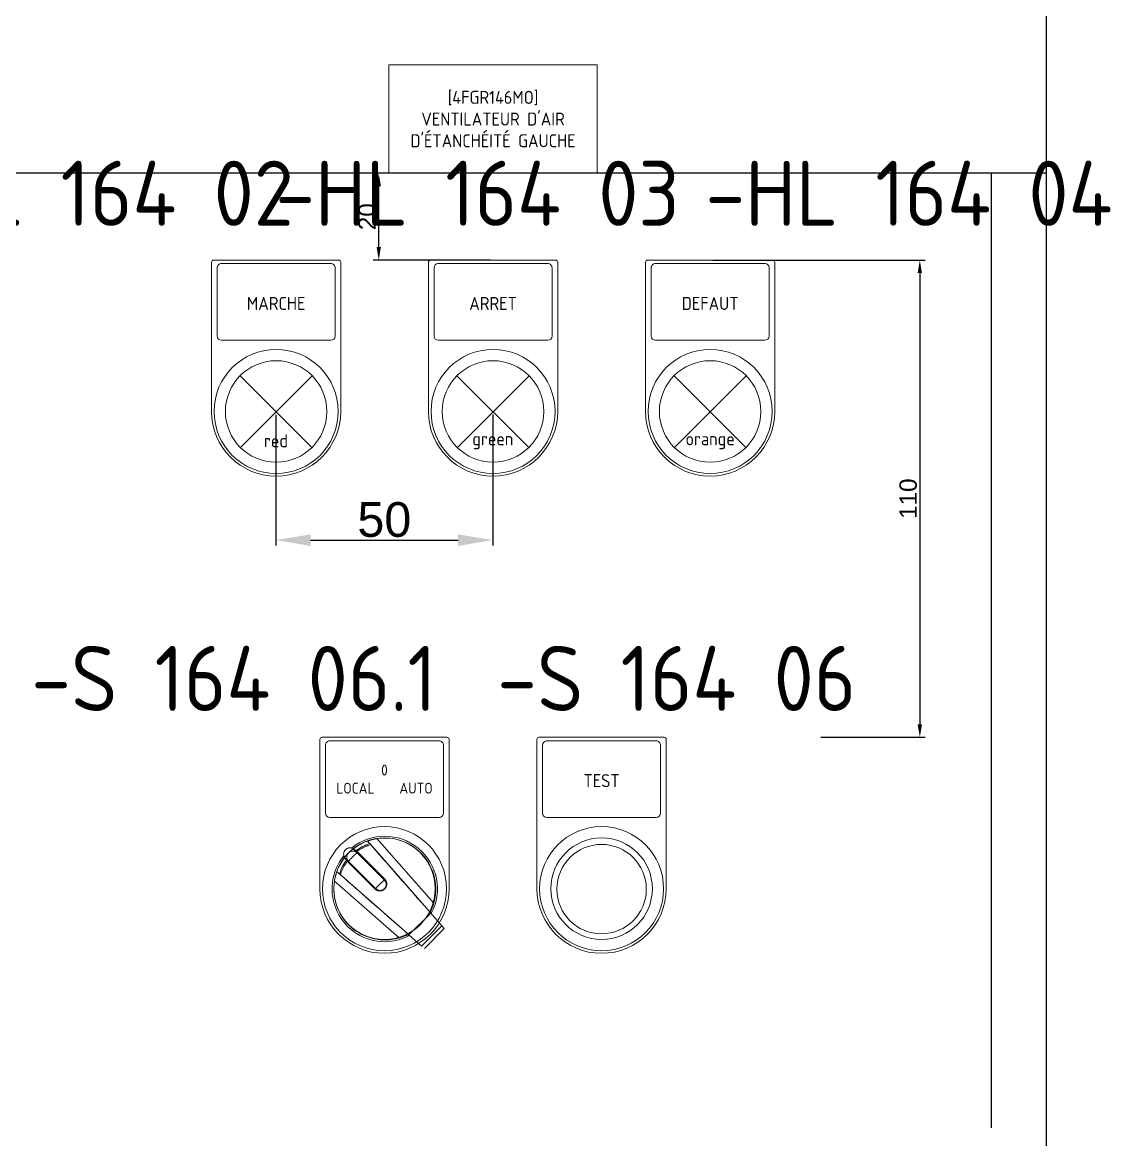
# Model space of a CAD drawing. Header units: millimetres. Extents: x 37984 to 70752, y 14140 to 37584.
# Drawn here: x 39697.2 to 39950.6, y 27436.7 to 27694.2 of the extents above; entities that cross this region are included whole.
import ezdxf
from ezdxf.enums import TextEntityAlignment as Align

# ---------------------------------------------------------------- set-up
doc = ezdxf.new("R2010")
doc.units = ezdxf.units.MM
doc.set_wipeout_variables(frame=1)
doc.layers.add('! NO PLOT !', color=7, linetype='Continuous', true_color=0xff75dd, plot=False)
doc.layers.add('000-PI-Oprema', color=30, linetype='Continuous', lineweight=5)
doc.layers.add('000-PI-ORMAR', color=2, linetype='Continuous')
doc.layers.add('000-PI_TEXT', color=7, linetype='Continuous')
doc.styles.add('PI0', font='isocpeur.ttf', dxfattribs={"width": 0.9})
doc.styles.get("Standard").update_dxf_attribs({"font": 'arial.ttf'})
doc.dimstyles.new('ISO-25', dxfattribs={"dimtxt": 4, "dimasz": 3, "dimexe": 1.25, "dimexo": 0.625, "dimtad": 1, "dimtxsty": 'Standard', "dimcen": 3, "dimadec": 0, "dimazin": 0, "dimtfac": 1, "dimtmove": 0, "dimatfit": 3, "dimfxl": 1, "dimarcsym": 0})
doc.dimstyles.new('ISO-25-lb', dxfattribs={"dimtxt": 8, "dimasz": 8, "dimexe": 1.25, "dimexo": 0.625, "dimtad": 1, "dimtxsty": 'Standard', "dimcen": 5, "dimadec": 0, "dimazin": 0, "dimtfac": 1, "dimtmove": 0, "dimatfit": 3, "dimfxl": 1, "dimarcsym": 0})

# ---------------------------------------------------------------- blocks, each defined once
blk = doc.blocks.new('podloska')
at = {"layer": '000-PI-Oprema'}
for p, q in [((43279.2, 39098.35), (43308, 39098.35)), ((43278.7, 39063.45), (43278.7, 39097.85)), ((43280, 39080.85), (43280, 39096.55)), ((43281, 39097.55), (43306.2, 39097.55)), ((43307.2, 39080.85), (43307.2, 39096.55)), ((43308.5, 39063.45), (43308.5, 39097.85)), ((43281, 39079.85), (43306.2, 39079.85))]:
    blk.add_line(p, q, dxfattribs=at)
blk.add_circle((43293.6, 39063.45), 14.3, dxfattribs=at)
at = {"layer": '000-PI-Oprema', "ltscale": 0.25}
blk.add_circle((43293.6, 39063.45), 11.7, dxfattribs=at)
at = {"layer": '000-PI-Oprema'}
for centre, radius, start, end in [((43279.2, 39097.85), 0.5, 90, 179.9998), ((43308, 39097.85), 0.5, 0.0002, 90), ((43281, 39096.55), 1, 90, 180.0001), ((43306.2, 39096.55), 1, 359.9999, 90), ((43281, 39080.85), 1, 180, 270), ((43306.2, 39080.85), 1, 270, 0), ((43293.6, 39063.45), 14.9, 180, 0)]:
    blk.add_arc(centre, radius, start, end, dxfattribs=at)
blk = doc.blocks.new('*D564')
at = {"layer": '! NO PLOT !', "color": 0, "linetype": 'Continuous', "lineweight": -2, "ltscale": 0.25, "transparency": 16777216}
for p, q in [((39755.63, 27603.73), (39755.63, 27573.6)), ((39805.63, 27603.83), (39805.63, 27573.6)), ((39763.63, 27574.85), (39797.63, 27574.85))]:
    blk.add_line(p, q, dxfattribs=at)
at = {"layer": '! NO PLOT !', "color": 0, "ltscale": 0.25, "transparency": 16777216}
for points in [[(39763.63, 27576.18), (39763.63, 27573.51), (39755.63, 27574.85)], [(39797.63, 27576.18), (39797.63, 27573.51), (39805.63, 27574.85)]]:
    blk.add_solid(points, dxfattribs=at)
at = {"layer": 'Defpoints', "color": 0, "ltscale": 0.25, "transparency": 16777216}
for p in [(39755.63, 27604.35), (39805.63, 27604.45), (39805.63, 27574.85)]:
    blk.add_point(p, dxfattribs=at)
at = {"layer": '! NO PLOT !', "color": 0, "ltscale": 0.25, "transparency": 16777216, "insert": (39780.63, 27579.55), "char_height": 8, "attachment_point": 5}
blk.add_mtext('50', dxfattribs=at)
blk = doc.blocks.new('*D563')
at = {"layer": '! NO PLOT !', "color": 0, "lineweight": -2, "ltscale": 0.25, "transparency": 16777216}
for p, q in [((39856.36, 27639.4), (39905.32, 27639.4)), ((39904.07, 27636.4), (39904.07, 27532.4)), ((39881.28, 27529.4), (39905.32, 27529.4))]:
    blk.add_line(p, q, dxfattribs=at)
at = {"layer": '! NO PLOT !', "color": 0, "ltscale": 0.25, "transparency": 16777216}
for points in [[(39903.57, 27636.4), (39904.57, 27636.4), (39904.07, 27639.4)], [(39903.57, 27532.4), (39904.57, 27532.4), (39904.07, 27529.4)]]:
    blk.add_solid(points, dxfattribs=at)
at = {"layer": 'Defpoints', "color": 0, "ltscale": 0.25, "transparency": 16777216}
for p in [(39855.73, 27639.4), (39880.66, 27529.4), (39904.07, 27529.4)]:
    blk.add_point(p, dxfattribs=at)
at = {"layer": '! NO PLOT !', "color": 0, "ltscale": 0.25, "transparency": 16777216, "insert": (39901.4, 27584.4), "char_height": 4, "attachment_point": 5, "rotation": 90}
blk.add_mtext('110', dxfattribs=at)
blk = doc.blocks.new('*D568')
at = {"layer": '! NO PLOT !', "color": 0, "lineweight": -2, "ltscale": 0.25, "transparency": 16777216}
for p, q in [((39805.06, 27659.4), (39778.09, 27659.4)), ((39779.34, 27642.4), (39779.34, 27656.4)), ((39805.06, 27639.4), (39778.09, 27639.4))]:
    blk.add_line(p, q, dxfattribs=at)
at = {"layer": '! NO PLOT !', "color": 0, "ltscale": 0.25, "transparency": 16777216}
for points in [[(39778.84, 27656.4), (39779.84, 27656.4), (39779.34, 27659.4)], [(39778.84, 27642.4), (39779.84, 27642.4), (39779.34, 27639.4)]]:
    blk.add_solid(points, dxfattribs=at)
at = {"layer": 'Defpoints', "color": 0, "ltscale": 0.25, "transparency": 16777216}
for p in [(39779.34, 27659.4), (39805.68, 27659.4), (39805.68, 27639.4)]:
    blk.add_point(p, dxfattribs=at)
at = {"layer": '! NO PLOT !', "color": 0, "ltscale": 0.25, "transparency": 16777216, "insert": (39776.67, 27649.4), "char_height": 4, "attachment_point": 5, "rotation": 90}
blk.add_mtext('20', dxfattribs=at)

msp = doc.modelspace()

# ---------------------------------------------------------------- wipeouts: each hides what was drawn before it
msp.add_wipeout([(39609.672, 28763.904), (40001.672, 28763.904), (40001.672, 26766.904), (39609.672, 26766.904)]).dxf.layer = '000-PI-ORMAR'

# ---------------------------------------------------------------- next in the draw order: linework, layer by layer
at = {"layer": '! NO PLOT !'}
msp.add_line((39933.184, 28684.154), (39933.184, 26854.154), dxfattribs=at)
at = {"layer": '! NO PLOT !', "ltscale": 0.25}
for p, q in [((39933.184, 27659.404), (39678.184, 27659.404)), ((39920.511, 27659.404), (39920.511, 27439.404))]:
    msp.add_line(p, q, dxfattribs=at)
at = {"layer": '000-PI-Oprema'}
for p, q in [((39747.361, 27612.727), (39763.907, 27596.181)), ((39764.007, 27612.727), (39747.461, 27596.181)), ((39797.361, 27612.727), (39813.907, 27596.181)), ((39814.007, 27612.727), (39797.461, 27596.181)), ((39847.411, 27612.727), (39863.957, 27596.181)), ((39864.057, 27612.727), (39847.511, 27596.181)), ((39773.549, 27503.736), (39773.545, 27503.74)), ((39773.561, 27503.724), (39773.549, 27503.736)), ((39773.582, 27503.704), (39773.561, 27503.724)), ((39773.611, 27503.674), (39773.582, 27503.704)), ((39780.657, 27496.487), (39773.609, 27503.535)), ((39773.649, 27503.636), (39773.611, 27503.674)), ((39773.894, 27503.391), (39773.649, 27503.636)), ((39774.861, 27503.451), (39775.132, 27503.619)), ((39775.132, 27503.619), (39775.407, 27503.78)), ((39775.407, 27503.78), (39775.688, 27503.932)), ((39775.688, 27503.932), (39775.973, 27504.076)), ((39775.973, 27504.076), (39776.262, 27504.211)), ((39776.262, 27504.211), (39776.556, 27504.337)), ((39776.556, 27504.337), (39776.854, 27504.455)), ((39776.735, 27505.491), (39776.738, 27505.492)), ((39776.739, 27505.487), (39776.735, 27505.491)), ((39776.738, 27505.492), (39776.746, 27505.495)), ((39776.751, 27505.473), (39776.739, 27505.487)), ((39776.746, 27505.495), (39776.76, 27505.5)), ((39776.771, 27505.45), (39776.751, 27505.473)), ((39776.76, 27505.5), (39776.781, 27505.507)), ((39776.8, 27505.416), (39776.771, 27505.45)), ((39776.781, 27505.507), (39776.807, 27505.517)), ((39776.838, 27505.373), (39776.8, 27505.416)), ((39776.807, 27505.517), (39776.839, 27505.528)), ((39776.885, 27505.319), (39776.838, 27505.373)), ((39776.839, 27505.528), (39776.877, 27505.541)), ((39776.854, 27504.455), (39777.155, 27504.563)), ((39776.877, 27505.541), (39776.92, 27505.556)), ((39776.942, 27505.255), (39776.885, 27505.319)), ((39776.92, 27505.556), (39776.969, 27505.573)), ((39777.008, 27505.18), (39776.942, 27505.255)), ((39776.969, 27505.573), (39777.023, 27505.591)), ((39777.083, 27505.094), (39777.008, 27505.18)), ((39777.023, 27505.591), (39777.081, 27505.61)), ((39777.081, 27505.61), (39777.144, 27505.63)), ((39777.168, 27504.997), (39777.083, 27505.094)), ((39777.144, 27505.63), (39777.211, 27505.651)), ((39777.155, 27504.563), (39777.46, 27504.663)), ((39777.262, 27504.89), (39777.168, 27504.997)), ((39777.211, 27505.651), (39777.28, 27505.673)), ((39777.276, 27504.872), (39777.248, 27504.904)), ((39791.001, 27489.234), (39777.262, 27504.89)), ((39777.305, 27504.839), (39777.276, 27504.872)), ((39777.28, 27505.673), (39777.353, 27505.695)), ((39777.335, 27504.806), (39777.305, 27504.839)), ((39777.365, 27504.771), (39777.335, 27504.806)), ((39777.353, 27505.695), (39777.43, 27505.718)), ((39777.396, 27504.736), (39777.365, 27504.771)), ((39777.428, 27504.7), (39777.396, 27504.736)), ((39777.46, 27504.663), (39777.428, 27504.7)), ((39777.43, 27505.718), (39777.511, 27505.741)), ((39778.19, 27503.831), (39777.46, 27504.663)), ((39777.511, 27505.741), (39777.596, 27505.765)), ((39777.596, 27505.765), (39777.685, 27505.789)), ((39777.685, 27505.789), (39777.778, 27505.814)), ((39777.778, 27505.814), (39777.873, 27505.838)), ((39777.873, 27505.838), (39777.971, 27505.862)), ((39777.971, 27505.862), (39778.072, 27505.886)), ((39778.072, 27505.886), (39778.174, 27505.909)), ((39778.174, 27505.909), (39778.278, 27505.932)), ((39778.92, 27502.999), (39778.19, 27503.831)), ((39778.278, 27505.932), (39778.383, 27505.953)), ((39778.383, 27505.953), (39778.488, 27505.974)), ((39778.488, 27505.974), (39778.594, 27505.994)), ((39778.594, 27505.994), (39778.699, 27506.013)), ((39778.699, 27506.013), (39778.804, 27506.031)), ((39778.804, 27506.031), (39778.907, 27506.048)), ((39791.999, 27491.129), (39778.907, 27506.048)), ((39771.428, 27501.615), (39771.424, 27501.619)), ((39771.44, 27501.603), (39771.428, 27501.615)), ((39771.46, 27501.582), (39771.44, 27501.603)), ((39771.49, 27501.553), (39771.46, 27501.582)), ((39771.528, 27501.515), (39771.49, 27501.553)), ((39771.575, 27501.468), (39771.528, 27501.515)), ((39771.631, 27501.411), (39771.575, 27501.468)), ((39779.137, 27494.047), (39771.629, 27501.555)), ((39771.697, 27501.345), (39771.631, 27501.411)), ((39771.773, 27501.27), (39771.697, 27501.345)), ((39771.858, 27501.185), (39771.773, 27501.27)), ((39771.952, 27501.091), (39771.858, 27501.185)), ((39771.958, 27500.944), (39771.877, 27501.024)), ((39778.912, 27494.13), (39771.952, 27501.091)), ((39771.986, 27500.915), (39771.958, 27500.944)), ((39773.979, 27503.306), (39773.894, 27503.391)), ((39774.073, 27503.212), (39773.979, 27503.306)), ((39781.034, 27496.252), (39774.073, 27503.212)), ((39774.193, 27503.234), (39774.14, 27503.287)), ((39774.22, 27503.206), (39774.193, 27503.234)), ((39774.249, 27503.178), (39774.22, 27503.206)), ((39774.337, 27503.09), (39774.249, 27503.178)), ((39774.337, 27503.09), (39774.596, 27503.274)), ((39780.711, 27496.716), (39774.337, 27503.09)), ((39774.596, 27503.274), (39774.861, 27503.451)), ((39779.65, 27502.167), (39778.92, 27502.999)), ((39780.38, 27501.336), (39779.65, 27502.167)), ((39781.109, 27500.504), (39780.38, 27501.336)), ((39769.636, 27498.325), (39769.647, 27498.357)), ((39769.647, 27498.357), (39769.656, 27498.383)), ((39769.656, 27498.383), (39769.664, 27498.403)), ((39769.664, 27498.403), (39769.669, 27498.418)), ((39769.669, 27498.418), (39769.672, 27498.426)), ((39769.672, 27498.426), (39769.673, 27498.429)), ((39769.677, 27498.425), (39769.673, 27498.429)), ((39769.691, 27498.413), (39769.677, 27498.425)), ((39769.714, 27498.393), (39769.691, 27498.413)), ((39769.747, 27498.364), (39769.714, 27498.393)), ((39769.791, 27498.326), (39769.747, 27498.364)), ((39770.709, 27498.31), (39770.827, 27498.607)), ((39770.827, 27498.607), (39770.953, 27498.901)), ((39770.953, 27498.901), (39771.088, 27499.191)), ((39771.088, 27499.191), (39771.232, 27499.476)), ((39771.232, 27499.476), (39771.384, 27499.756)), ((39771.384, 27499.756), (39771.544, 27500.032)), ((39771.544, 27500.032), (39771.713, 27500.303)), ((39771.713, 27500.303), (39771.89, 27500.568)), ((39771.89, 27500.568), (39772.074, 27500.827)), ((39772.074, 27500.827), (39771.986, 27500.915)), ((39778.448, 27494.453), (39772.074, 27500.827)), ((39781.839, 27499.673), (39781.109, 27500.504)), ((39782.568, 27498.842), (39781.839, 27499.673)), ((39783.298, 27498.01), (39782.568, 27498.842)), ((39769.116, 27496.257), (39769.133, 27496.36)), ((39784.034, 27483.165), (39769.116, 27496.257)), ((39769.133, 27496.36), (39769.151, 27496.464)), ((39769.151, 27496.464), (39769.169, 27496.57)), ((39769.169, 27496.57), (39769.189, 27496.675)), ((39769.189, 27496.675), (39769.21, 27496.781)), ((39769.21, 27496.781), (39769.232, 27496.886)), ((39769.232, 27496.886), (39769.255, 27496.99)), ((39769.255, 27496.99), (39769.278, 27497.092)), ((39769.278, 27497.092), (39769.302, 27497.192)), ((39769.302, 27497.192), (39769.326, 27497.291)), ((39769.326, 27497.291), (39769.35, 27497.386)), ((39769.35, 27497.386), (39769.375, 27497.478)), ((39769.375, 27497.478), (39769.399, 27497.567)), ((39769.399, 27497.567), (39769.423, 27497.653)), ((39769.423, 27497.653), (39769.446, 27497.734)), ((39769.446, 27497.734), (39769.469, 27497.811)), ((39769.469, 27497.811), (39769.491, 27497.883)), ((39769.491, 27497.883), (39769.512, 27497.953)), ((39769.512, 27497.953), (39769.534, 27498.02)), ((39769.534, 27498.02), (39769.554, 27498.082)), ((39769.554, 27498.082), (39769.573, 27498.141)), ((39769.573, 27498.141), (39769.591, 27498.195)), ((39769.591, 27498.195), (39769.608, 27498.244)), ((39769.608, 27498.244), (39769.623, 27498.287)), ((39769.623, 27498.287), (39769.636, 27498.325)), ((39769.844, 27498.278), (39769.791, 27498.326)), ((39769.909, 27498.222), (39769.844, 27498.278)), ((39769.984, 27498.156), (39769.909, 27498.222)), ((39770.07, 27498.081), (39769.984, 27498.156)), ((39770.166, 27497.996), (39770.07, 27498.081)), ((39770.274, 27497.902), (39770.166, 27497.996)), ((39770.292, 27497.888), (39770.26, 27497.916)), ((39785.93, 27484.163), (39770.274, 27497.902)), ((39770.324, 27497.859), (39770.292, 27497.888)), ((39770.358, 27497.829), (39770.324, 27497.859)), ((39770.393, 27497.799), (39770.358, 27497.829)), ((39770.428, 27497.768), (39770.393, 27497.799)), ((39770.464, 27497.736), (39770.428, 27497.768)), ((39770.501, 27497.704), (39770.464, 27497.736)), ((39770.501, 27497.704), (39770.601, 27498.009)), ((39771.333, 27496.974), (39770.501, 27497.704)), ((39770.601, 27498.009), (39770.709, 27498.31)), ((39772.165, 27496.244), (39771.333, 27496.974)), ((39772.997, 27495.514), (39772.165, 27496.244)), ((39781.117, 27496.027), (39780.657, 27496.487)), ((39780.76, 27496.664), (39780.711, 27496.716)), ((39780.807, 27496.61), (39780.76, 27496.664)), ((39780.852, 27496.554), (39780.807, 27496.61)), ((39780.894, 27496.496), (39780.852, 27496.554)), ((39780.934, 27496.436), (39780.894, 27496.496)), ((39780.971, 27496.374), (39780.934, 27496.436)), ((39781.005, 27496.311), (39780.971, 27496.374)), ((39781.036, 27496.246), (39781.005, 27496.311)), ((39781.064, 27496.18), (39781.036, 27496.246)), ((39781.089, 27496.113), (39781.064, 27496.18)), ((39781.112, 27496.045), (39781.089, 27496.113)), ((39781.131, 27495.976), (39781.112, 27496.045)), ((39781.147, 27495.906), (39781.131, 27495.976)), ((39781.159, 27495.835), (39781.147, 27495.906)), ((39781.169, 27495.764), (39781.159, 27495.835)), ((39784.756, 27496.348), (39783.298, 27498.01)), ((39785.485, 27495.518), (39784.756, 27496.348)), ((39773.828, 27494.784), (39772.997, 27495.514)), ((39774.66, 27494.054), (39773.828, 27494.784)), ((39775.491, 27493.325), (39774.66, 27494.054)), ((39776.322, 27492.595), (39775.491, 27493.325)), ((39778.5, 27494.404), (39778.448, 27494.453)), ((39778.554, 27494.356), (39778.5, 27494.404)), ((39778.61, 27494.312), (39778.554, 27494.356)), ((39778.668, 27494.269), (39778.61, 27494.312)), ((39778.728, 27494.23), (39778.668, 27494.269)), ((39778.79, 27494.193), (39778.728, 27494.23)), ((39778.853, 27494.159), (39778.79, 27494.193)), ((39778.917, 27494.128), (39778.853, 27494.159)), ((39778.984, 27494.1), (39778.917, 27494.128)), ((39779.051, 27494.074), (39778.984, 27494.1)), ((39779.119, 27494.052), (39779.051, 27494.074)), ((39779.188, 27494.033), (39779.119, 27494.052)), ((39779.258, 27494.017), (39779.188, 27494.033)), ((39779.329, 27494.004), (39779.258, 27494.017)), ((39779.4, 27493.995), (39779.329, 27494.004)), ((39779.472, 27493.988), (39779.4, 27493.995)), ((39779.543, 27493.985), (39779.472, 27493.988)), ((39779.615, 27493.985), (39779.543, 27493.985)), ((39779.615, 27493.985), (39779.687, 27493.988)), ((39779.687, 27493.988), (39779.758, 27493.995)), ((39779.758, 27493.995), (39779.829, 27494.004)), ((39779.829, 27494.004), (39779.9, 27494.017)), ((39779.9, 27494.017), (39779.97, 27494.033)), ((39779.97, 27494.033), (39780.039, 27494.052)), ((39780.039, 27494.052), (39780.108, 27494.074)), ((39780.108, 27494.074), (39780.175, 27494.1)), ((39780.175, 27494.1), (39780.241, 27494.128)), ((39780.241, 27494.128), (39780.306, 27494.159)), ((39780.306, 27494.159), (39780.369, 27494.193)), ((39780.369, 27494.193), (39780.43, 27494.23)), ((39780.43, 27494.23), (39780.49, 27494.269)), ((39780.49, 27494.269), (39780.548, 27494.312)), ((39780.548, 27494.312), (39780.605, 27494.356)), ((39780.605, 27494.356), (39780.659, 27494.404)), ((39780.659, 27494.404), (39780.711, 27494.453)), ((39780.711, 27494.453), (39780.76, 27494.505)), ((39780.76, 27494.505), (39780.807, 27494.559)), ((39780.807, 27494.559), (39780.852, 27494.615)), ((39780.852, 27494.615), (39780.894, 27494.673)), ((39780.894, 27494.673), (39780.934, 27494.733)), ((39780.934, 27494.733), (39780.971, 27494.795)), ((39780.971, 27494.795), (39781.005, 27494.858)), ((39781.005, 27494.858), (39781.036, 27494.923)), ((39781.036, 27494.923), (39781.064, 27494.989)), ((39781.064, 27494.989), (39781.089, 27495.056)), ((39781.089, 27495.056), (39781.112, 27495.125)), ((39781.112, 27495.125), (39781.131, 27495.194)), ((39781.131, 27495.194), (39781.147, 27495.264)), ((39781.147, 27495.264), (39781.16, 27495.334)), ((39781.16, 27495.334), (39781.169, 27495.406)), ((39781.176, 27495.692), (39781.169, 27495.764)), ((39781.169, 27495.406), (39781.176, 27495.477)), ((39781.179, 27495.621), (39781.176, 27495.692)), ((39781.176, 27495.477), (39781.179, 27495.549)), ((39781.179, 27495.549), (39781.179, 27495.621)), ((39786.214, 27494.687), (39785.485, 27495.518)), ((39786.943, 27493.856), (39786.214, 27494.687)), ((39787.672, 27493.026), (39786.943, 27493.856)), ((39777.153, 27491.866), (39776.322, 27492.595)), ((39778.815, 27490.408), (39777.153, 27491.866)), ((39789.129, 27491.365), (39787.672, 27493.026)), ((39789.858, 27490.535), (39789.129, 27491.365)), ((39791.788, 27490.48), (39791.863, 27490.696)), ((39791.863, 27490.696), (39791.934, 27490.914)), ((39791.934, 27490.914), (39791.999, 27491.129)), ((39779.646, 27489.678), (39778.815, 27490.408)), ((39780.477, 27488.949), (39779.646, 27489.678)), ((39781.308, 27488.221), (39780.477, 27488.949)), ((39782.138, 27487.492), (39781.308, 27488.221)), ((39786.289, 27483.849), (39791.314, 27488.875)), ((39786.293, 27483.844), (39791.32, 27488.871)), ((39791.314, 27488.875), (39789.858, 27490.535)), ((39790.174, 27490.175), (39790.175, 27490.176)), ((39791, 27489.233), (39791.001, 27489.234)), ((39791.32, 27488.871), (39791.001, 27489.234)), ((39793.893, 27485.939), (39791.32, 27488.871)), ((39791.334, 27489.166), (39791.337, 27489.229)), ((39791.336, 27489.103), (39791.334, 27489.166)), ((39791.344, 27489.042), (39791.336, 27489.103)), ((39791.337, 27489.229), (39791.345, 27489.294)), ((39791.357, 27488.981), (39791.344, 27489.042)), ((39791.345, 27489.294), (39791.358, 27489.359)), ((39791.375, 27488.922), (39791.357, 27488.981)), ((39791.358, 27489.359), (39791.375, 27489.426)), ((39791.375, 27489.426), (39791.396, 27489.495)), ((39791.398, 27488.863), (39791.375, 27488.922)), ((39791.396, 27489.495), (39791.422, 27489.565)), ((39791.427, 27488.803), (39791.398, 27488.863)), ((39791.422, 27489.565), (39791.45, 27489.638)), ((39791.461, 27488.744), (39791.427, 27488.803)), ((39791.45, 27489.638), (39791.482, 27489.713)), ((39791.499, 27488.684), (39791.461, 27488.744)), ((39791.482, 27489.713), (39791.556, 27489.883)), ((39791.543, 27488.624), (39791.499, 27488.684)), ((39791.591, 27488.564), (39791.543, 27488.624)), ((39791.556, 27489.883), (39791.632, 27490.07)), ((39791.643, 27488.503), (39791.591, 27488.564)), ((39791.632, 27490.07), (39791.71, 27490.27)), ((39791.71, 27490.27), (39791.788, 27490.48)), ((39784.629, 27485.306), (39782.138, 27487.492)), ((39789.225, 27481.271), (39793.893, 27485.939)), ((39794.44, 27485.316), (39793.893, 27485.939)), ((39784.034, 27483.165), (39784.171, 27483.206)), ((39784.171, 27483.206), (39784.309, 27483.249)), ((39784.309, 27483.249), (39784.448, 27483.295)), ((39784.448, 27483.295), (39784.586, 27483.342)), ((39784.586, 27483.342), (39784.722, 27483.39)), ((39786.289, 27483.849), (39784.629, 27485.306)), ((39784.722, 27483.39), (39784.856, 27483.439)), ((39784.856, 27483.439), (39784.986, 27483.489)), ((39784.986, 27483.489), (39785.111, 27483.539)), ((39784.988, 27484.989), (39784.989, 27484.99)), ((39785.111, 27483.539), (39785.231, 27483.588)), ((39785.231, 27483.588), (39785.345, 27483.636)), ((39785.345, 27483.636), (39785.451, 27483.682)), ((39785.451, 27483.682), (39785.525, 27483.713)), ((39785.525, 27483.713), (39785.598, 27483.742)), ((39785.598, 27483.742), (39785.669, 27483.767)), ((39785.669, 27483.767), (39785.738, 27483.789)), ((39785.738, 27483.789), (39785.806, 27483.806)), ((39785.806, 27483.806), (39785.871, 27483.819)), ((39785.871, 27483.819), (39785.935, 27483.827)), ((39785.93, 27484.163), (39785.931, 27484.164)), ((39786.293, 27483.844), (39785.93, 27484.163)), ((39785.935, 27483.827), (39785.998, 27483.83)), ((39786.06, 27483.827), (39785.998, 27483.83)), ((39786.122, 27483.82), (39786.06, 27483.827)), ((39786.183, 27483.807), (39786.122, 27483.82)), ((39786.243, 27483.789), (39786.183, 27483.807)), ((39786.302, 27483.765), (39786.243, 27483.789)), ((39789.225, 27481.271), (39786.293, 27483.844)), ((39786.361, 27483.737), (39786.302, 27483.765)), ((39786.42, 27483.703), (39786.361, 27483.737)), ((39786.479, 27483.664), (39786.42, 27483.703)), ((39786.539, 27483.621), (39786.479, 27483.664)), ((39786.6, 27483.573), (39786.539, 27483.621)), ((39786.661, 27483.521), (39786.6, 27483.573)), ((39789.848, 27480.724), (39794.44, 27485.316))]:
    msp.add_line(p, q, dxfattribs=at)
msp.add_lwpolyline([(39781.684, 27684.404), (39829.684, 27684.404), (39829.684, 27659.404), (39781.684, 27659.404)], close=True, dxfattribs=at)
for points in [[(39773.131, 27503.849), (39772.882, 27503.911), (39772.623, 27503.924), (39772.363, 27503.887), (39772.111, 27503.8), (39771.877, 27503.668), (39771.669, 27503.495), (39771.496, 27503.287), (39771.364, 27503.053), (39771.277, 27502.801), (39771.24, 27502.541), (39771.252, 27502.281), (39771.315, 27502.033)], [(39773.609, 27503.535), (39773.386, 27503.716), (39773.131, 27503.849)], [(39771.315, 27502.033), (39771.447, 27501.778), (39771.629, 27501.555)], [(39774.375, 27502.769), (39774.163, 27502.942), (39773.922, 27503.071), (39773.66, 27503.15), (39773.387, 27503.177), (39773.114, 27503.15), (39772.852, 27503.07), (39772.61, 27502.94), (39772.398, 27502.766), (39772.224, 27502.554), (39772.094, 27502.312), (39772.014, 27502.05), (39771.987, 27501.777), (39772.013, 27501.504), (39772.093, 27501.242), (39772.221, 27501.001), (39772.395, 27500.789)], [(39774.375, 27502.769), (39774.344, 27502.761), (39774.277, 27502.716), (39774.175, 27502.635), (39774.043, 27502.52), (39773.886, 27502.378), (39773.71, 27502.212), (39773.52, 27502.03), (39773.326, 27501.838), (39773.134, 27501.643), (39772.952, 27501.454), (39772.786, 27501.278), (39772.643, 27501.12), (39772.529, 27500.988), (39772.448, 27500.887), (39772.403, 27500.819), (39772.395, 27500.789)], [(39780.657, 27496.487), (39780.627, 27496.479), (39780.559, 27496.434), (39780.458, 27496.352), (39780.326, 27496.238), (39780.168, 27496.096), (39779.992, 27495.93), (39779.803, 27495.747), (39779.608, 27495.555), (39779.416, 27495.361), (39779.234, 27495.172), (39779.068, 27494.996), (39778.926, 27494.838), (39778.811, 27494.706), (39778.73, 27494.605), (39778.685, 27494.537), (39778.677, 27494.507)], [(39778.677, 27494.507), (39778.889, 27494.333), (39779.131, 27494.204), (39779.393, 27494.125), (39779.666, 27494.098), (39779.939, 27494.125), (39780.201, 27494.205), (39780.443, 27494.334), (39780.655, 27494.509), (39780.829, 27494.721), (39780.959, 27494.963), (39781.039, 27495.225), (39781.066, 27495.498), (39781.039, 27495.771), (39780.96, 27496.033), (39780.831, 27496.275), (39780.657, 27496.487)]]:
    msp.add_lwpolyline(points, dxfattribs=at)
msp.add_circle((39830.709, 27494.404), 10.3, dxfattribs=at)
for centre, radius, start, end in [((39780.725, 27494.439), 12.15, 332.06339, 129.08147), ((39780.725, 27494.439), 11.75, 343.63927, 98.89794), ((39780.725, 27494.439), 11.75, 109.84984, 128.23046), ((39780.711, 27494.453), 11.01, 108.33018, 126.64371), ((39780.725, 27494.439), 11.01, 108.33018, 108.33753), ((39780.725, 27494.439), 12.15, 140.91853, 270), ((39780.725, 27494.439), 11.75, 142.33437, 160.15016), ((39780.711, 27494.453), 11.01, 143.35629, 161.66982), ((39780.725, 27494.439), 11.75, 141.76954, 142.33437), ((39780.725, 27494.439), 11.01, 142.83063, 143.35629), ((39780.725, 27494.439), 11.01, 126.64371, 127.16937), ((39780.725, 27494.439), 11.75, 171.10206, 286.36073), ((39780.725, 27494.439), 11.01, 161.66247, 161.66982), ((39780.725, 27494.439), 12.15, 270, 297.93658)]:
    msp.add_arc(centre, radius, start, end, dxfattribs=at)

# ---------------------------------------------------------------- next in the draw order: block references
for p in [(-3537.912, -11458.947), (-3487.912, -11458.947), (-3437.862, -11458.947), (-3512.937, -11568.947), (-3462.887, -11568.947)]:
    msp.add_blockref('podloska', p, dxfattribs=at)

# ---------------------------------------------------------------- next in the draw order: texts
at = {"layer": '! NO PLOT !', "char_height": 3, "width": 27.82747, "attachment_point": 5, "style": 'PI0'}
for s, insert in [('{\\fISOCPEUR|b0|i0|c238|p34;red}', (39755.634, 27597.75)), ('{\\fISOCPEUR|b0|i0|c238|p34;green}', (39805.634, 27597.75)), ('{\\fISOCPEUR|b0|i0|c238|p34;orange}', (39855.734, 27597.75))]:
    msp.add_mtext(s, dxfattribs=dict(at, insert=insert))
at = {"layer": '000-PI_TEXT', "style": 'PI0', "width": 0.9}
for s, p in [('-HL 164 02', (39713.279, 27654.824)), ('-HL 164 03', (39802.087, 27654.824)), ('-HL 164 04', (39901.564, 27654.824)), ('-S 164 06.1', (39745.97, 27542.992)), ('-S 164 06', (39848.019, 27542.992))]:
    msp.add_text(s, height=15, dxfattribs=at).set_placement(p, align=Align.MIDDLE)
at = {"layer": '000-PI_TEXT', "linetype": 'Continuous', "insert": (39781.684, 27671.904), "char_height": 3, "width": 48, "attachment_point": 4, "style": 'PI0'}
msp.add_mtext("\\pxqc;{\\fISOCPEUR|b0|i0|c238|p34;[4FGR146MO]\\PVENTILATEUR D'AIR D'ÉTANCHÉITÉ GAUCHE}", dxfattribs=at)
at = {"layer": '000-PI_TEXT', "attachment_point": 5, "style": 'PI0'}
for s, insert, char_height, width in [('{\\fISOCPEUR|b0|i0|c238|p34;MARCHE}', (39755.684, 27629.404), 3, 27.82747), ('{\\fISOCPEUR|b0|i0|c238|p34;ARRET}', (39805.684, 27629.404), 3, 27.82747), ('{\\fISOCPEUR|b0|i0|c238|p34;DEFAUT}', (39855.734, 27629.404), 3, 27.82747), ('{\\fISOCPEUR|b0|i0|c238|p34;0}\\PLOCAL    {\\fISOCPEUR|b0|i0|c238|p34;AUTO}', (39780.659, 27519.754), 2.5, 24.5), ('{\\fISOCPEUR|b0|i0|c238|p34;TEST}', (39830.709, 27519.404), 3, 24.5)]:
    msp.add_mtext(s, dxfattribs=dict(at, insert=insert, char_height=char_height, width=width))

# ---------------------------------------------------------------- next in the draw order: dimensions: what is measured, and where the dimension line sits
at = {"layer": '! NO PLOT !', "ltscale": 0.25}
for base, p1, p2, picture, middle in [((39779.336, 27659.404), (39805.684, 27639.404), (39805.684, 27659.404), '*D568', (39776.669, 27649.404)), ((39904.071, 27529.404), (39855.734, 27639.404), (39880.659, 27529.404), '*D563', (39901.404, 27584.404))]:
    dim = msp.add_linear_dim(base=base, p1=p1, p2=p2, angle=90, dimstyle='ISO-25', dxfattribs=at)
    dim.commit()
    dim.dimension.update_dxf_attribs({"geometry": picture, "text_midpoint": middle})
dim = msp.add_linear_dim(base=(39805.634, 27574.845), p1=(39755.634, 27604.354), p2=(39805.634, 27604.454), dimstyle='ISO-25-lb', dxfattribs=at)
dim.commit()
dim.dimension.update_dxf_attribs({"geometry": '*D564', "text_midpoint": (39780.634, 27579.555)})

doc.saveas('drawing.dxf')
